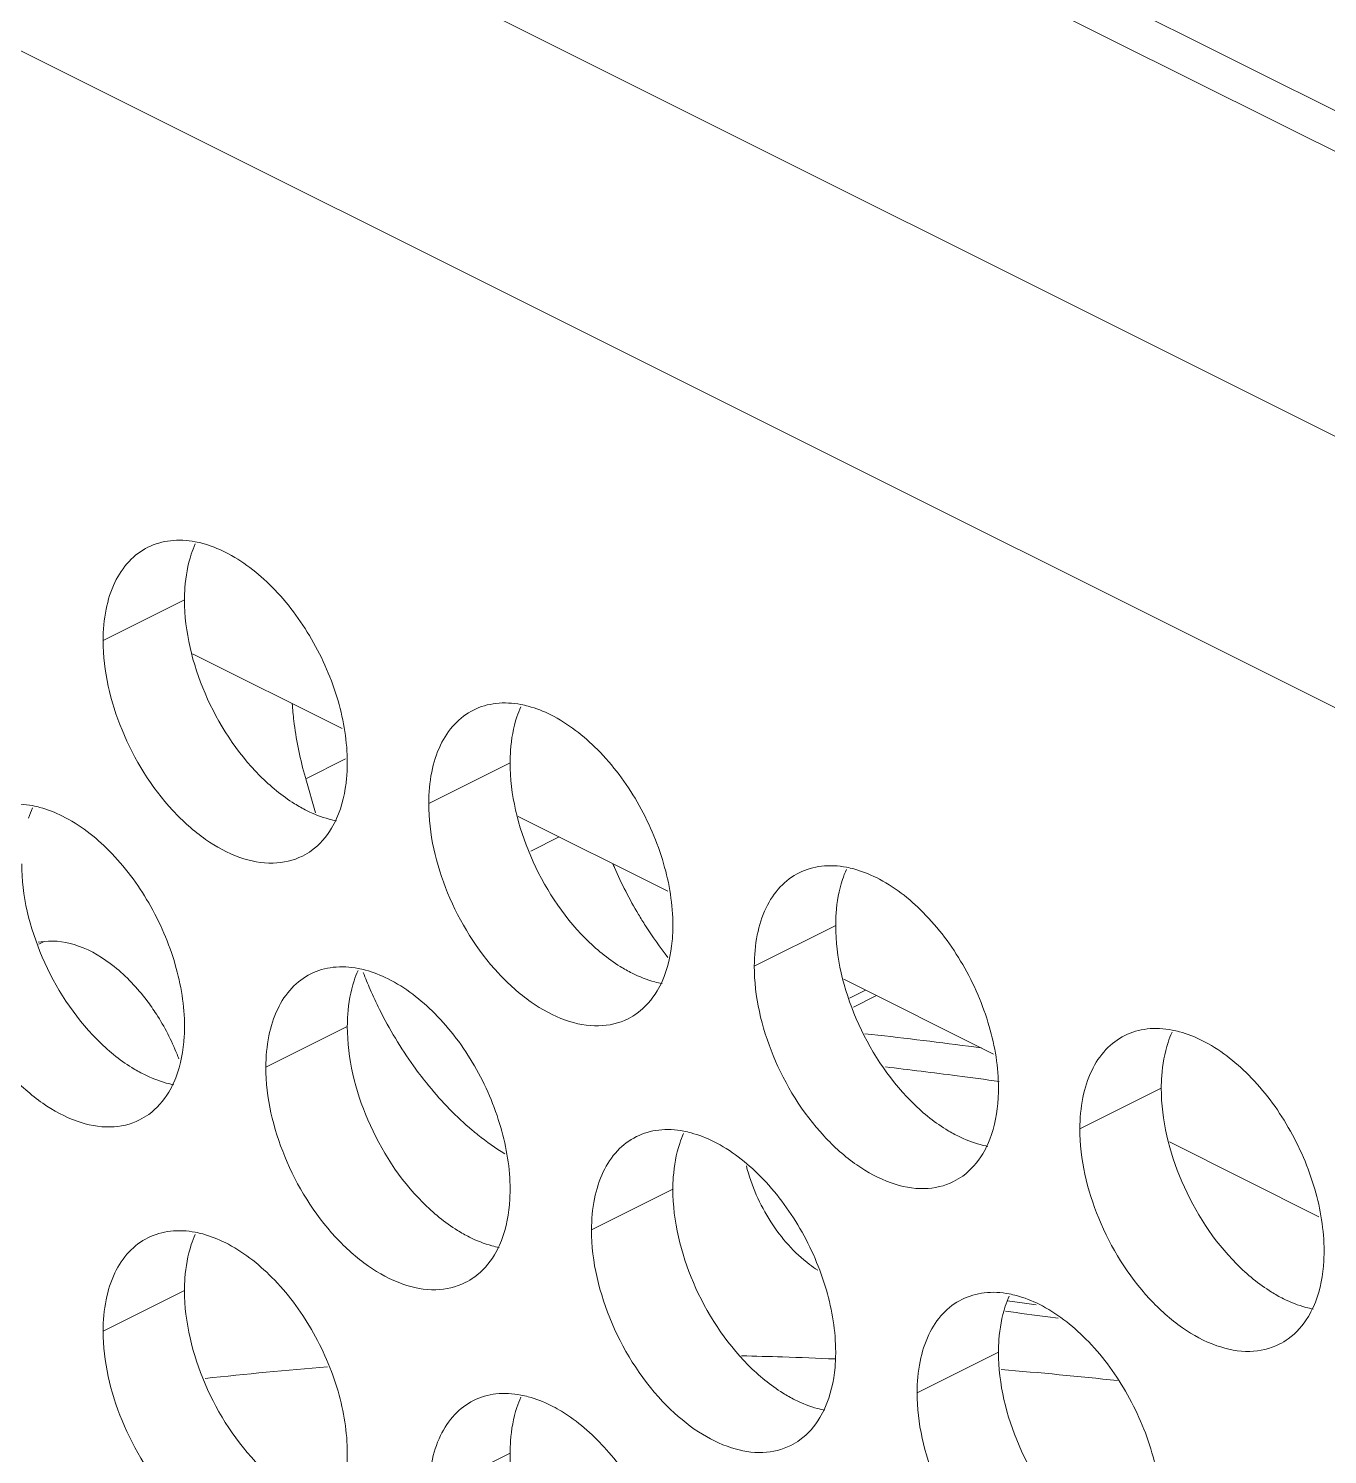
# Model space of a CAD drawing. Header units: millimetres. Extents: x 0 to 2524, y 0 to 1785.
# Drawn here: x 1851.02 to 1860.05, y 900.1 to 910.01 of the extents above; entities that cross this region are included whole.
import ezdxf

# ---------------------------------------------------------------- set-up
doc = ezdxf.new("R2010")
doc.units = ezdxf.units.MM
doc.header["$LTSCALE"] = 0.1
doc.layers.get('0').update_dxf_attribs({"lineweight": 13})
doc.layers.add('标注', color=251, linetype='Continuous', lineweight=9)

msp = doc.modelspace()

# ---------------------------------------------------------------- linework, layer by layer
for p, q in [((1805.7196, 936.6298), (2176.8092, 751.085)), ((1812.5208, 932.9464), (1902.1689, 888.1223)), ((1809.6924, 932.3807), (1900.189, 887.1323)), ((1899.0577, 885.8103), (1809.2439, 930.7172))]:
    msp.add_line(p, q)
at = {"layer": '标注'}
for p, q in [((1852.1058, 906.0378), (1851.5401, 905.755)), ((1852.162, 905.6638), (1853.2015, 905.144)), ((1852.948, 904.7951), (1853.2239, 904.933)), ((1854.3685, 904.9064), (1853.8028, 904.6236)), ((1852.948, 904.7951), (1853.0165, 904.5584)), ((1854.4247, 904.5324), (1855.4642, 904.0127)), ((1854.5121, 904.2923), (1854.7086, 904.3905)), ((1856.6313, 903.7751), (1856.0656, 903.4922)), ((1851.0885, 903.6583), (1851.1307, 903.6634)), ((1851.0941, 903.645), (1851.1307, 903.6634)), ((1856.6875, 903.4011), (1857.727, 902.8813)), ((1856.7283, 903.2694), (1856.8395, 903.325)), ((1856.9144, 903.2876), (1856.7547, 903.2078)), ((1853.2372, 903.0721), (1852.6715, 902.7893)), ((1857.6449, 902.9235), (1857.5549, 902.9355)), ((1858.894, 902.6437), (1858.3283, 902.3609)), ((1858.9502, 902.2697), (1859.9897, 901.7499)), ((1855.4999, 901.9408), (1854.9342, 901.6579)), ((1852.1058, 901.2378), (1851.5401, 900.955)), ((1857.9608, 901.1463), (1858.0249, 901.1376)), ((1858.1062, 901.0539), (1858.1779, 901.0441)), ((1857.7626, 900.8094), (1857.197, 900.5265)), ((1854.3685, 900.1064), (1853.8028, 899.8236))]:
    msp.add_line(p, q, dxfattribs=at)
for centre, radius, start, end in [((1852.8503, 906.1267), 0.734, 155.87957, 161.78032), ((1855.113, 904.9954), 0.734, 155.87957, 161.78032), ((1855.5405, 905.5451), 2.6988, 195.42094, 196.13496), ((1851.7189, 904.2924), 0.734, 155.87957, 161.78032), ((1852.7228, 904.663), 0.4532, 296.52559, 305.90341), ((1857.766, 905.341), 2.9143, 202.98605, 203.50234), ((1857.7822, 905.348), 2.932, 203.50229, 210.70092), ((1857.3758, 903.864), 0.734, 155.87957, 161.78032), ((1853.9817, 903.1611), 0.734, 155.87957, 161.78032), ((1856.0534, 904.4858), 2.8974, 200.98376, 203.50553), ((1850.5457, 902.2788), 1.6236, 21.72623, 32.78327), ((1854.9856, 903.5316), 0.4532, 296.52559, 305.90341), ((1859.6385, 902.7326), 0.734, 155.87957, 161.78032), ((1853.0796, 868.8734), 34.3548, 82.51496, 83.72437), ((1850.5709, 902.2888), 1.5965, 20.47854, 21.72497), ((1852.9952, 868.6326), 34.3902, 82.51613, 83.35203), ((1852.9398, 868.2075), 34.819, 82.02899, 82.51682), ((1851.5915, 902.8287), 0.4532, 296.52559, 305.90341), ((1856.2444, 902.0297), 0.734, 155.87957, 161.78032), ((1857.2483, 902.4002), 0.4532, 296.52559, 305.90341), ((1852.8503, 901.3267), 0.734, 155.87957, 161.78032), ((1856.9534, 902.0884), 0.8381, 233.08212, 237.78281), ((1853.8542, 901.6973), 0.4532, 296.52559, 305.90341), ((1858.5072, 900.8983), 0.734, 155.87957, 161.78032), ((1853.4063, 867.5872), 33.8668, 82.27128, 82.50396), ((1853.5743, 867.6626), 33.6975, 82.27097, 82.77719), ((1859.5111, 901.2689), 0.4532, 296.52559, 305.90341), ((1855.293, 870.9318), 29.8592, 88.13877, 88.68745), ((1855.2832, 870.6346), 30.1566, 87.44559, 88.13851), ((1855.2131, 873.684), 27.1042, 94.47047, 96.27846), ((1855.1759, 869.0065), 31.7884, 83.83443, 85.3002), ((1855.113, 900.1954), 0.734, 155.87957, 161.78032), ((1856.117, 900.5659), 0.4532, 296.52559, 305.90341)]:
    msp.add_arc(centre, radius, start, end, dxfattribs=at)
for points, knots in [([(1851.5401, 905.755), (1851.5401, 905.8278), (1851.5521, 905.9667), (1851.6111, 906.1569), (1851.7105, 906.3091), (1851.8031, 906.3795), (1851.852, 906.404)], [0, 0, 0, 0, 0.289235, 0.54966, 0.782932, 1, 1, 1, 1]), ([(1851.852, 906.404), (1851.9003, 906.4281), (1852.0104, 906.4598), (1852.1241, 906.453), (1852.1809, 906.4421)], [0, 0, 0, 0, 0.482538, 1, 1, 1, 1]), ([(1852.1809, 906.4421), (1852.1982, 906.4388), (1852.2697, 906.4222), (1852.3386, 906.3949), (1852.3886, 906.3699)], [0, 0, 0, 0, 0.238696, 1, 1, 1, 1]), ([(1852.1058, 906.0378), (1852.1058, 906.0662), (1852.1095, 906.1737), (1852.1283, 906.2811), (1852.1531, 906.3562)], [0, 0, 0, 0, 0.264225, 1, 1, 1, 1]), ([(1852.3886, 906.3699), (1852.5093, 906.3096), (1852.7398, 906.1293), (1853.006, 905.7712), (1853.1871, 905.3525), (1853.2372, 905.0514), (1853.2372, 904.9064)], [0, 0, 0, 0, 0.229676, 0.488215, 0.753207, 1, 1, 1, 1]), ([(1852.6296, 904.8158), (1852.468, 904.9786), (1852.217, 905.3657), (1852.1058, 905.8163), (1852.1058, 906.0378)], [0, 0, 0, 0, 0.508684, 1, 1, 1, 1]), ([(1852.9253, 904.2575), (1852.8627, 904.2262), (1852.7127, 904.1922), (1852.4749, 904.24), (1852.2365, 904.3706), (1851.9287, 904.6482), (1851.6427, 905.1109), (1851.5401, 905.5433), (1851.5401, 905.755)], [0, 0, 0, 0, 0.090718, 0.191742, 0.308104, 0.439279, 0.725532, 1, 1, 1, 1]), ([(1852.855, 905.3172), (1852.8574, 905.2772), (1852.8724, 905.112), (1852.9054, 904.9486), (1852.9389, 904.8274)], [0, 0, 0, 0, 0.241981, 1, 1, 1, 1]), ([(1854.1147, 905.2726), (1854.1631, 905.2967), (1854.2731, 905.3284), (1854.3868, 905.3216), (1854.4437, 905.3107)], [0, 0, 0, 0, 0.482538, 1, 1, 1, 1]), ([(1853.8028, 904.6236), (1853.8028, 904.6964), (1853.8149, 904.8354), (1853.8739, 905.0256), (1853.9733, 905.1778), (1854.0658, 905.2482), (1854.1147, 905.2726)], [0, 0, 0, 0, 0.289235, 0.54966, 0.782932, 1, 1, 1, 1]), ([(1854.3685, 904.9064), (1854.3685, 904.9349), (1854.3722, 905.0423), (1854.391, 905.1497), (1854.4159, 905.2249)], [0, 0, 0, 0, 0.264225, 1, 1, 1, 1]), ([(1854.4437, 905.3107), (1854.4609, 905.3075), (1854.5325, 905.2908), (1854.6014, 905.2636), (1854.6514, 905.2386)], [0, 0, 0, 0, 0.238696, 1, 1, 1, 1]), ([(1854.6514, 905.2386), (1854.772, 905.1782), (1855.0026, 904.9979), (1855.2688, 904.6398), (1855.4499, 904.2211), (1855.4999, 903.92), (1855.4999, 903.7751)], [0, 0, 0, 0, 0.229676, 0.488215, 0.753207, 1, 1, 1, 1]), ([(1853.2372, 904.9064), (1853.2372, 904.8708), (1853.2315, 904.7386), (1853.2022, 904.6059), (1853.1625, 904.5176)], [0, 0, 0, 0, 0.268874, 1, 1, 1, 1]), ([(1854.8923, 903.6844), (1854.7308, 903.8472), (1854.4798, 904.2343), (1854.3685, 904.6849), (1854.3685, 904.9064)], [0, 0, 0, 0, 0.508684, 1, 1, 1, 1]), ([(1852.9543, 904.5743), (1852.9259, 904.5885), (1852.808, 904.655), (1852.7025, 904.7424), (1852.6296, 904.8158)], [0, 0, 0, 0, 0.235002, 1, 1, 1, 1]), ([(1850.7206, 904.5696), (1850.769, 904.5937), (1850.879, 904.6255), (1850.9927, 904.6187), (1851.0496, 904.6078)], [0, 0, 0, 0, 0.482538, 1, 1, 1, 1]), ([(1855.188, 903.1261), (1855.1254, 903.0949), (1854.9755, 903.0609), (1854.7377, 903.1087), (1854.4993, 903.2393), (1854.1915, 903.5168), (1853.9054, 903.9795), (1853.8028, 904.4119), (1853.8028, 904.6236)], [0, 0, 0, 0, 0.090718, 0.191742, 0.308104, 0.439279, 0.725532, 1, 1, 1, 1]), ([(1851.0496, 904.6078), (1851.0668, 904.6045), (1851.1384, 904.5879), (1851.2073, 904.5606), (1851.2573, 904.5356)], [0, 0, 0, 0, 0.238696, 1, 1, 1, 1]), ([(1851.2573, 904.5356), (1851.3779, 904.4753), (1851.6084, 904.2949), (1851.8746, 903.9369), (1852.0558, 903.5181), (1852.1058, 903.2171), (1852.1058, 903.0721)], [0, 0, 0, 0, 0.229676, 0.488215, 0.753207, 1, 1, 1, 1]), ([(1853.162, 904.5021), (1853.1448, 904.5054), (1853.0732, 904.522), (1853.0043, 904.5493), (1852.9543, 904.5743)], [0, 0, 0, 0, 0.238696, 1, 1, 1, 1]), ([(1853.1625, 904.5176), (1853.1523, 904.4947), (1853.109, 904.4107), (1853.0449, 904.3366), (1852.9886, 904.2959)], [0, 0, 0, 0, 0.265525, 1, 1, 1, 1]), ([(1851.4982, 902.9815), (1851.3367, 903.1442), (1851.0857, 903.5314), (1850.9744, 903.982), (1850.9744, 904.2035)], [0, 0, 0, 0, 0.508684, 1, 1, 1, 1]), ([(1856.0656, 903.4922), (1856.0656, 903.5651), (1856.0776, 903.704), (1856.1366, 903.8942), (1856.236, 904.0464), (1856.3286, 904.1168), (1856.3775, 904.1412)], [0, 0, 0, 0, 0.289235, 0.54966, 0.782932, 1, 1, 1, 1]), ([(1856.3775, 904.1412), (1856.4258, 904.1653), (1856.5359, 904.1971), (1856.6495, 904.1902), (1856.7064, 904.1794)], [0, 0, 0, 0, 0.482538, 1, 1, 1, 1]), ([(1856.7064, 904.1794), (1856.7236, 904.1761), (1856.7952, 904.1595), (1856.8641, 904.1322), (1856.9141, 904.1072)], [0, 0, 0, 0, 0.238696, 1, 1, 1, 1]), ([(1856.6313, 903.7751), (1856.6313, 903.8035), (1856.635, 903.9109), (1856.6538, 904.0183), (1856.6786, 904.0935)], [0, 0, 0, 0, 0.264225, 1, 1, 1, 1]), ([(1856.9141, 904.1072), (1857.0348, 904.0469), (1857.2653, 903.8665), (1857.5315, 903.5084), (1857.7126, 903.0897), (1857.7626, 902.7886), (1857.7626, 902.6437)], [0, 0, 0, 0, 0.229676, 0.488215, 0.753207, 1, 1, 1, 1]), ([(1851.7939, 902.4231), (1851.7313, 902.3919), (1851.5814, 902.3579), (1851.3436, 902.4057), (1851.1051, 902.5363), (1850.7974, 902.8139), (1850.5113, 903.2766), (1850.4087, 903.709), (1850.4087, 903.9207)], [0, 0, 0, 0, 0.090718, 0.191742, 0.308104, 0.439279, 0.725532, 1, 1, 1, 1]), ([(1855.2612, 903.8511), (1855.2768, 903.8248), (1855.3402, 903.7218), (1855.4101, 903.6228), (1855.4659, 903.5517)], [0, 0, 0, 0, 0.252504, 1, 1, 1, 1]), ([(1855.4999, 903.7751), (1855.4999, 903.7394), (1855.4942, 903.6072), (1855.465, 903.4746), (1855.4253, 903.3862)], [0, 0, 0, 0, 0.268874, 1, 1, 1, 1]), ([(1857.1551, 902.553), (1856.9935, 902.7158), (1856.7425, 903.103), (1856.6313, 903.5536), (1856.6313, 903.7751)], [0, 0, 0, 0, 0.508684, 1, 1, 1, 1]), ([(1851.617, 903.4892), (1851.5424, 903.5487), (1851.3906, 903.6425), (1851.2102, 903.6729), (1851.1307, 903.6634)], [0, 0, 0, 0, 0.543816, 1, 1, 1, 1]), ([(1855.2171, 903.4429), (1855.1886, 903.4572), (1855.0707, 903.5237), (1854.9652, 903.611), (1854.8923, 903.6844)], [0, 0, 0, 0, 0.235002, 1, 1, 1, 1]), ([(1851.9107, 903.1579), (1851.8898, 903.1903), (1851.8052, 903.3116), (1851.7025, 903.421), (1851.617, 903.4892)], [0, 0, 0, 0, 0.260696, 1, 1, 1, 1]), ([(1852.6715, 902.7893), (1852.6715, 902.8621), (1852.6835, 903.0011), (1852.7425, 903.1912), (1852.8419, 903.3435), (1852.9345, 903.4139), (1852.9834, 903.4383)], [0, 0, 0, 0, 0.289235, 0.54966, 0.782932, 1, 1, 1, 1]), ([(1852.9834, 903.4383), (1853.0317, 903.4624), (1853.1418, 903.4941), (1853.2554, 903.4873), (1853.3123, 903.4764)], [0, 0, 0, 0, 0.482538, 1, 1, 1, 1]), ([(1853.3123, 903.4764), (1853.3295, 903.4731), (1853.4011, 903.4565), (1853.47, 903.4292), (1853.52, 903.4042)], [0, 0, 0, 0, 0.238696, 1, 1, 1, 1]), ([(1855.4248, 903.3708), (1855.4075, 903.3741), (1855.336, 903.3907), (1855.2671, 903.4179), (1855.2171, 903.4429)], [0, 0, 0, 0, 0.238696, 1, 1, 1, 1]), ([(1857.4507, 901.9947), (1857.3881, 901.9635), (1857.2382, 901.9295), (1857.0004, 901.9773), (1856.762, 902.1079), (1856.4542, 902.3855), (1856.1682, 902.8482), (1856.0656, 903.2806), (1856.0656, 903.4922)], [0, 0, 0, 0, 0.090718, 0.191742, 0.308104, 0.439279, 0.725532, 1, 1, 1, 1]), ([(1853.2372, 903.0721), (1853.2372, 903.1005), (1853.2409, 903.208), (1853.2597, 903.3154), (1853.2845, 903.3905)], [0, 0, 0, 0, 0.264225, 1, 1, 1, 1]), ([(1853.3964, 903.3302), (1853.4168, 903.2833), (1853.5029, 903.0987), (1853.6082, 902.923), (1853.697, 902.799)], [0, 0, 0, 0, 0.251276, 1, 1, 1, 1]), ([(1853.52, 903.4042), (1853.6406, 903.3439), (1853.8712, 903.1636), (1854.1374, 902.8055), (1854.3185, 902.3868), (1854.3685, 902.0857), (1854.3685, 901.9408)], [0, 0, 0, 0, 0.229676, 0.488215, 0.753207, 1, 1, 1, 1]), ([(1855.4253, 903.3862), (1855.415, 903.3633), (1855.3717, 903.2793), (1855.3076, 903.2052), (1855.2514, 903.1645)], [0, 0, 0, 0, 0.265525, 1, 1, 1, 1]), ([(1852.1058, 903.0721), (1852.1058, 903.0365), (1852.1001, 902.9042), (1852.0709, 902.7716), (1852.0312, 902.6833)], [0, 0, 0, 0, 0.268874, 1, 1, 1, 1]), ([(1853.761, 901.8501), (1853.5994, 902.0129), (1853.3484, 902.4), (1853.2372, 902.8506), (1853.2372, 903.0721)], [0, 0, 0, 0, 0.508684, 1, 1, 1, 1]), ([(1858.6402, 903.0098), (1858.6885, 903.0339), (1858.7986, 903.0657), (1858.9123, 903.0589), (1858.9692, 903.048)], [0, 0, 0, 0, 0.482538, 1, 1, 1, 1]), ([(1858.9692, 903.048), (1858.9864, 903.0447), (1859.0579, 903.0281), (1859.1269, 903.0008), (1859.1769, 902.9758)], [0, 0, 0, 0, 0.238696, 1, 1, 1, 1]), ([(1851.8229, 902.74), (1851.7945, 902.7542), (1851.6766, 902.8207), (1851.5711, 902.908), (1851.4982, 902.9815)], [0, 0, 0, 0, 0.235002, 1, 1, 1, 1]), ([(1858.3283, 902.3609), (1858.3283, 902.4337), (1858.3403, 902.5726), (1858.3994, 902.7628), (1858.4987, 902.915), (1858.5913, 902.9854), (1858.6402, 903.0098)], [0, 0, 0, 0, 0.289235, 0.54966, 0.782932, 1, 1, 1, 1]), ([(1858.894, 902.6437), (1858.894, 902.6721), (1858.8977, 902.7796), (1858.9165, 902.887), (1858.9413, 902.9621)], [0, 0, 0, 0, 0.264225, 1, 1, 1, 1]), ([(1859.1769, 902.9758), (1859.2975, 902.9155), (1859.528, 902.7351), (1859.7942, 902.3771), (1859.9754, 901.9583), (1860.0254, 901.6573), (1860.0254, 901.5123)], [0, 0, 0, 0, 0.229676, 0.488215, 0.753207, 1, 1, 1, 1]), ([(1852.0306, 902.6678), (1852.0134, 902.6711), (1851.9419, 902.6877), (1851.8729, 902.715), (1851.8229, 902.74)], [0, 0, 0, 0, 0.238696, 1, 1, 1, 1]), ([(1854.0566, 901.2918), (1853.994, 901.2605), (1853.8441, 901.2266), (1853.6063, 901.2743), (1853.3679, 901.405), (1853.0601, 901.6825), (1852.7741, 902.1452), (1852.6715, 902.5776), (1852.6715, 902.7893)], [0, 0, 0, 0, 0.090718, 0.191742, 0.308104, 0.439279, 0.725532, 1, 1, 1, 1]), ([(1853.697, 902.799), (1853.726, 902.7585), (1853.8426, 902.6047), (1853.9761, 902.4634), (1854.0843, 902.3697)], [0, 0, 0, 0, 0.258123, 1, 1, 1, 1]), ([(1852.0312, 902.6833), (1852.0209, 902.6604), (1851.9776, 902.5764), (1851.9135, 902.5022), (1851.8573, 902.4615)], [0, 0, 0, 0, 0.265525, 1, 1, 1, 1]), ([(1857.7626, 902.6437), (1857.7626, 902.6081), (1857.757, 902.4758), (1857.7277, 902.3432), (1857.688, 902.2548)], [0, 0, 0, 0, 0.268874, 1, 1, 1, 1]), ([(1859.4178, 901.4217), (1859.2563, 901.5844), (1859.0053, 901.9716), (1858.894, 902.4222), (1858.894, 902.6437)], [0, 0, 0, 0, 0.508684, 1, 1, 1, 1]), ([(1857.4798, 902.3116), (1857.4514, 902.3258), (1857.3335, 902.3923), (1857.228, 902.4796), (1857.1551, 902.553)], [0, 0, 0, 0, 0.235002, 1, 1, 1, 1]), ([(1854.0843, 902.3697), (1854.1043, 902.3524), (1854.1829, 902.2869), (1854.2666, 902.2273), (1854.3314, 902.1876)], [0, 0, 0, 0, 0.257666, 1, 1, 1, 1]), ([(1855.2461, 902.3069), (1855.2944, 902.331), (1855.4045, 902.3627), (1855.5182, 902.3559), (1855.575, 902.3451)], [0, 0, 0, 0, 0.482538, 1, 1, 1, 1]), ([(1855.575, 902.3451), (1855.5923, 902.3418), (1855.6638, 902.3251), (1855.7327, 902.2979), (1855.7827, 902.2729)], [0, 0, 0, 0, 0.238696, 1, 1, 1, 1]), ([(1859.7135, 900.8633), (1859.6509, 900.8321), (1859.5009, 900.7981), (1859.2632, 900.8459), (1859.0247, 900.9765), (1858.717, 901.2541), (1858.4309, 901.7168), (1858.3283, 902.1492), (1858.3283, 902.3609)], [0, 0, 0, 0, 0.090718, 0.191742, 0.308104, 0.439279, 0.725532, 1, 1, 1, 1]), ([(1854.9342, 901.6579), (1854.9342, 901.7308), (1854.9462, 901.8697), (1855.0053, 902.0599), (1855.1046, 902.2121), (1855.1972, 902.2825), (1855.2461, 902.3069)], [0, 0, 0, 0, 0.289235, 0.54966, 0.782932, 1, 1, 1, 1]), ([(1855.4999, 901.9408), (1855.4999, 901.9692), (1855.5036, 902.0766), (1855.5224, 902.184), (1855.5472, 902.2592)], [0, 0, 0, 0, 0.264225, 1, 1, 1, 1]), ([(1855.7827, 902.2729), (1855.9034, 902.2126), (1856.1339, 902.0322), (1856.4001, 901.6741), (1856.5813, 901.2554), (1856.6313, 900.9543), (1856.6313, 900.8094)], [0, 0, 0, 0, 0.229676, 0.488215, 0.753207, 1, 1, 1, 1]), ([(1857.6875, 902.2394), (1857.6703, 902.2427), (1857.5987, 902.2593), (1857.5298, 902.2866), (1857.4798, 902.3116)], [0, 0, 0, 0, 0.238696, 1, 1, 1, 1]), ([(1857.688, 902.2548), (1857.6777, 902.2319), (1857.6345, 902.148), (1857.5703, 902.0738), (1857.5141, 902.0331)], [0, 0, 0, 0, 0.265525, 1, 1, 1, 1]), ([(1856.0103, 902.1034), (1856.0455, 901.9666), (1856.1585, 901.7109), (1856.343, 901.4985), (1856.45, 901.4183)], [0, 0, 0, 0, 0.513788, 1, 1, 1, 1]), ([(1854.0857, 901.6086), (1854.0573, 901.6228), (1853.9393, 901.6893), (1853.8338, 901.7767), (1853.761, 901.8501)], [0, 0, 0, 0, 0.235002, 1, 1, 1, 1]), ([(1854.3685, 901.9408), (1854.3685, 901.9051), (1854.3628, 901.7729), (1854.3336, 901.6402), (1854.2939, 901.5519)], [0, 0, 0, 0, 0.268874, 1, 1, 1, 1]), ([(1856.0237, 900.7187), (1855.8621, 900.8815), (1855.6111, 901.2687), (1855.4999, 901.7192), (1855.4999, 901.9408)], [0, 0, 0, 0, 0.508684, 1, 1, 1, 1]), ([(1851.852, 901.604), (1851.9003, 901.6281), (1852.0104, 901.6598), (1852.1241, 901.653), (1852.1809, 901.6421)], [0, 0, 0, 0, 0.482538, 1, 1, 1, 1]), ([(1855.458, 900.4359), (1855.2965, 900.5987), (1855.0455, 900.9858), (1854.9342, 901.4364), (1854.9342, 901.6579)], [0, 0, 0, 0, 0.508684, 1, 1, 1, 1]), ([(1851.5401, 900.955), (1851.5401, 901.0278), (1851.5521, 901.1667), (1851.6111, 901.3569), (1851.7105, 901.5091), (1851.8031, 901.5795), (1851.852, 901.604)], [0, 0, 0, 0, 0.289235, 0.54966, 0.782932, 1, 1, 1, 1]), ([(1852.1058, 901.2378), (1852.1058, 901.2662), (1852.1095, 901.3737), (1852.1283, 901.4811), (1852.1531, 901.5562)], [0, 0, 0, 0, 0.264225, 1, 1, 1, 1]), ([(1852.1809, 901.6421), (1852.1982, 901.6388), (1852.2697, 901.6222), (1852.3386, 901.5949), (1852.3886, 901.5699)], [0, 0, 0, 0, 0.238696, 1, 1, 1, 1]), ([(1852.3886, 901.5699), (1852.5093, 901.5096), (1852.7398, 901.3293), (1853.006, 900.9712), (1853.1871, 900.5525), (1853.2372, 900.2514), (1853.2372, 900.1064)], [0, 0, 0, 0, 0.229676, 0.488215, 0.753207, 1, 1, 1, 1]), ([(1854.2934, 901.5364), (1854.2762, 901.5397), (1854.2046, 901.5564), (1854.1357, 901.5836), (1854.0857, 901.6086)], [0, 0, 0, 0, 0.238696, 1, 1, 1, 1]), ([(1854.2939, 901.5519), (1854.2836, 901.529), (1854.2404, 901.445), (1854.1762, 901.3709), (1854.12, 901.3302)], [0, 0, 0, 0, 0.265525, 1, 1, 1, 1]), ([(1860.0254, 901.5123), (1860.0254, 901.4767), (1860.0197, 901.3444), (1859.9905, 901.2118), (1859.9508, 901.1235)], [0, 0, 0, 0, 0.268874, 1, 1, 1, 1]), ([(1859.7425, 901.1802), (1859.7141, 901.1944), (1859.5962, 901.2609), (1859.4907, 901.3482), (1859.4178, 901.4217)], [0, 0, 0, 0, 0.235002, 1, 1, 1, 1]), ([(1852.6296, 900.0158), (1852.468, 900.1786), (1852.217, 900.5657), (1852.1058, 901.0163), (1852.1058, 901.2378)], [0, 0, 0, 0, 0.508684, 1, 1, 1, 1]), ([(1857.197, 900.5265), (1857.197, 900.5994), (1857.209, 900.7383), (1857.268, 900.9285), (1857.3674, 901.0807), (1857.4599, 901.1511), (1857.5089, 901.1755)], [0, 0, 0, 0, 0.289235, 0.54966, 0.782932, 1, 1, 1, 1]), ([(1857.5089, 901.1755), (1857.5572, 901.1996), (1857.6673, 901.2314), (1857.7809, 901.2246), (1857.8378, 901.2137)], [0, 0, 0, 0, 0.482538, 1, 1, 1, 1]), ([(1857.8378, 901.2137), (1857.855, 901.2104), (1857.9266, 901.1938), (1857.9955, 901.1665), (1858.0455, 901.1415)], [0, 0, 0, 0, 0.238696, 1, 1, 1, 1]), ([(1859.9502, 901.108), (1859.933, 901.1113), (1859.8614, 901.1279), (1859.7925, 901.1552), (1859.7425, 901.1802)], [0, 0, 0, 0, 0.238696, 1, 1, 1, 1]), ([(1857.7626, 900.8094), (1857.7626, 900.8378), (1857.7663, 900.9453), (1857.7851, 901.0527), (1857.81, 901.1278)], [0, 0, 0, 0, 0.264225, 1, 1, 1, 1]), ([(1858.0455, 901.1415), (1858.1661, 901.0812), (1858.3967, 900.9008), (1858.6629, 900.5428), (1858.844, 900.124), (1858.894, 899.8229), (1858.894, 899.678)], [0, 0, 0, 0, 0.229676, 0.488215, 0.753207, 1, 1, 1, 1]), ([(1859.9508, 901.1235), (1859.9405, 901.1006), (1859.8972, 901.0166), (1859.8331, 900.9424), (1859.7769, 900.9017)], [0, 0, 0, 0, 0.265525, 1, 1, 1, 1]), ([(1852.9253, 899.4575), (1852.8627, 899.4262), (1852.7127, 899.3922), (1852.4749, 899.44), (1852.2365, 899.5706), (1851.9287, 899.8482), (1851.6427, 900.3109), (1851.5401, 900.7433), (1851.5401, 900.955)], [0, 0, 0, 0, 0.090718, 0.191742, 0.308104, 0.439279, 0.725532, 1, 1, 1, 1]), ([(1856.6313, 900.8094), (1856.6313, 900.7738), (1856.6256, 900.6415), (1856.5964, 900.5089), (1856.5566, 900.4205)], [0, 0, 0, 0, 0.268874, 1, 1, 1, 1]), ([(1858.2865, 899.5874), (1858.1249, 899.7501), (1857.8739, 900.1373), (1857.7626, 900.5879), (1857.7626, 900.8094)], [0, 0, 0, 0, 0.508684, 1, 1, 1, 1]), ([(1856.3484, 900.4773), (1856.32, 900.4915), (1856.2021, 900.558), (1856.0966, 900.6453), (1856.0237, 900.7187)], [0, 0, 0, 0, 0.235002, 1, 1, 1, 1]), ([(1853.8028, 899.8236), (1853.8028, 899.8964), (1853.8149, 900.0354), (1853.8739, 900.2256), (1853.9733, 900.3778), (1854.0658, 900.4482), (1854.1147, 900.4726)], [0, 0, 0, 0, 0.289235, 0.54966, 0.782932, 1, 1, 1, 1]), ([(1854.1147, 900.4726), (1854.1631, 900.4967), (1854.2731, 900.5284), (1854.3868, 900.5216), (1854.4437, 900.5107)], [0, 0, 0, 0, 0.482538, 1, 1, 1, 1]), ([(1854.4437, 900.5107), (1854.4609, 900.5075), (1854.5325, 900.4908), (1854.6014, 900.4636), (1854.6514, 900.4386)], [0, 0, 0, 0, 0.238696, 1, 1, 1, 1]), ([(1856.5561, 900.4051), (1856.5389, 900.4084), (1856.4673, 900.425), (1856.3984, 900.4523), (1856.3484, 900.4773)], [0, 0, 0, 0, 0.238696, 1, 1, 1, 1]), ([(1858.5821, 899.029), (1858.5195, 898.9978), (1858.3696, 898.9638), (1858.1318, 899.0116), (1857.8934, 899.1422), (1857.5856, 899.4198), (1857.2996, 899.8825), (1857.197, 900.3149), (1857.197, 900.5265)], [0, 0, 0, 0, 0.090718, 0.191742, 0.308104, 0.439279, 0.725532, 1, 1, 1, 1]), ([(1854.3685, 900.1064), (1854.3685, 900.1349), (1854.3722, 900.2423), (1854.391, 900.3497), (1854.4159, 900.4249)], [0, 0, 0, 0, 0.264225, 1, 1, 1, 1]), ([(1854.768, 900.3703), (1854.8751, 900.2985), (1855.0752, 900.1123), (1855.3051, 899.7679), (1855.4584, 899.3804), (1855.4999, 899.1067), (1855.4999, 898.9751)], [0, 0, 0, 0, 0.237584, 0.49654, 0.757439, 1, 1, 1, 1]), ([(1856.3194, 900.1604), (1856.2596, 900.1306), (1856.118, 900.0967), (1855.8919, 900.1359), (1855.6636, 900.2518), (1855.525, 900.3684), (1855.458, 900.4359)], [0, 0, 0, 0, 0.208571, 0.439041, 0.702839, 1, 1, 1, 1]), ([(1856.5566, 900.4205), (1856.5464, 900.3976), (1856.5031, 900.3136), (1856.439, 900.2395), (1856.3827, 900.1988)], [0, 0, 0, 0, 0.265525, 1, 1, 1, 1]), ([(1853.2372, 900.1064), (1853.2372, 900.0708), (1853.2315, 899.9386), (1853.2022, 899.8059), (1853.1625, 899.7176)], [0, 0, 0, 0, 0.268874, 1, 1, 1, 1]), ([(1854.8923, 898.8844), (1854.7308, 899.0472), (1854.4798, 899.4343), (1854.3685, 899.8849), (1854.3685, 900.1064)], [0, 0, 0, 0, 0.508684, 1, 1, 1, 1])]:
    msp.add_open_spline(points, degree=3, knots=knots, dxfattribs=at)
msp.add_open_spline([(1854.6514, 900.4386), (1854.6917, 900.4184), (1854.7306, 900.3954), (1854.768, 900.3703)], degree=3, dxfattribs=at)

doc.saveas('drawing.dxf')
